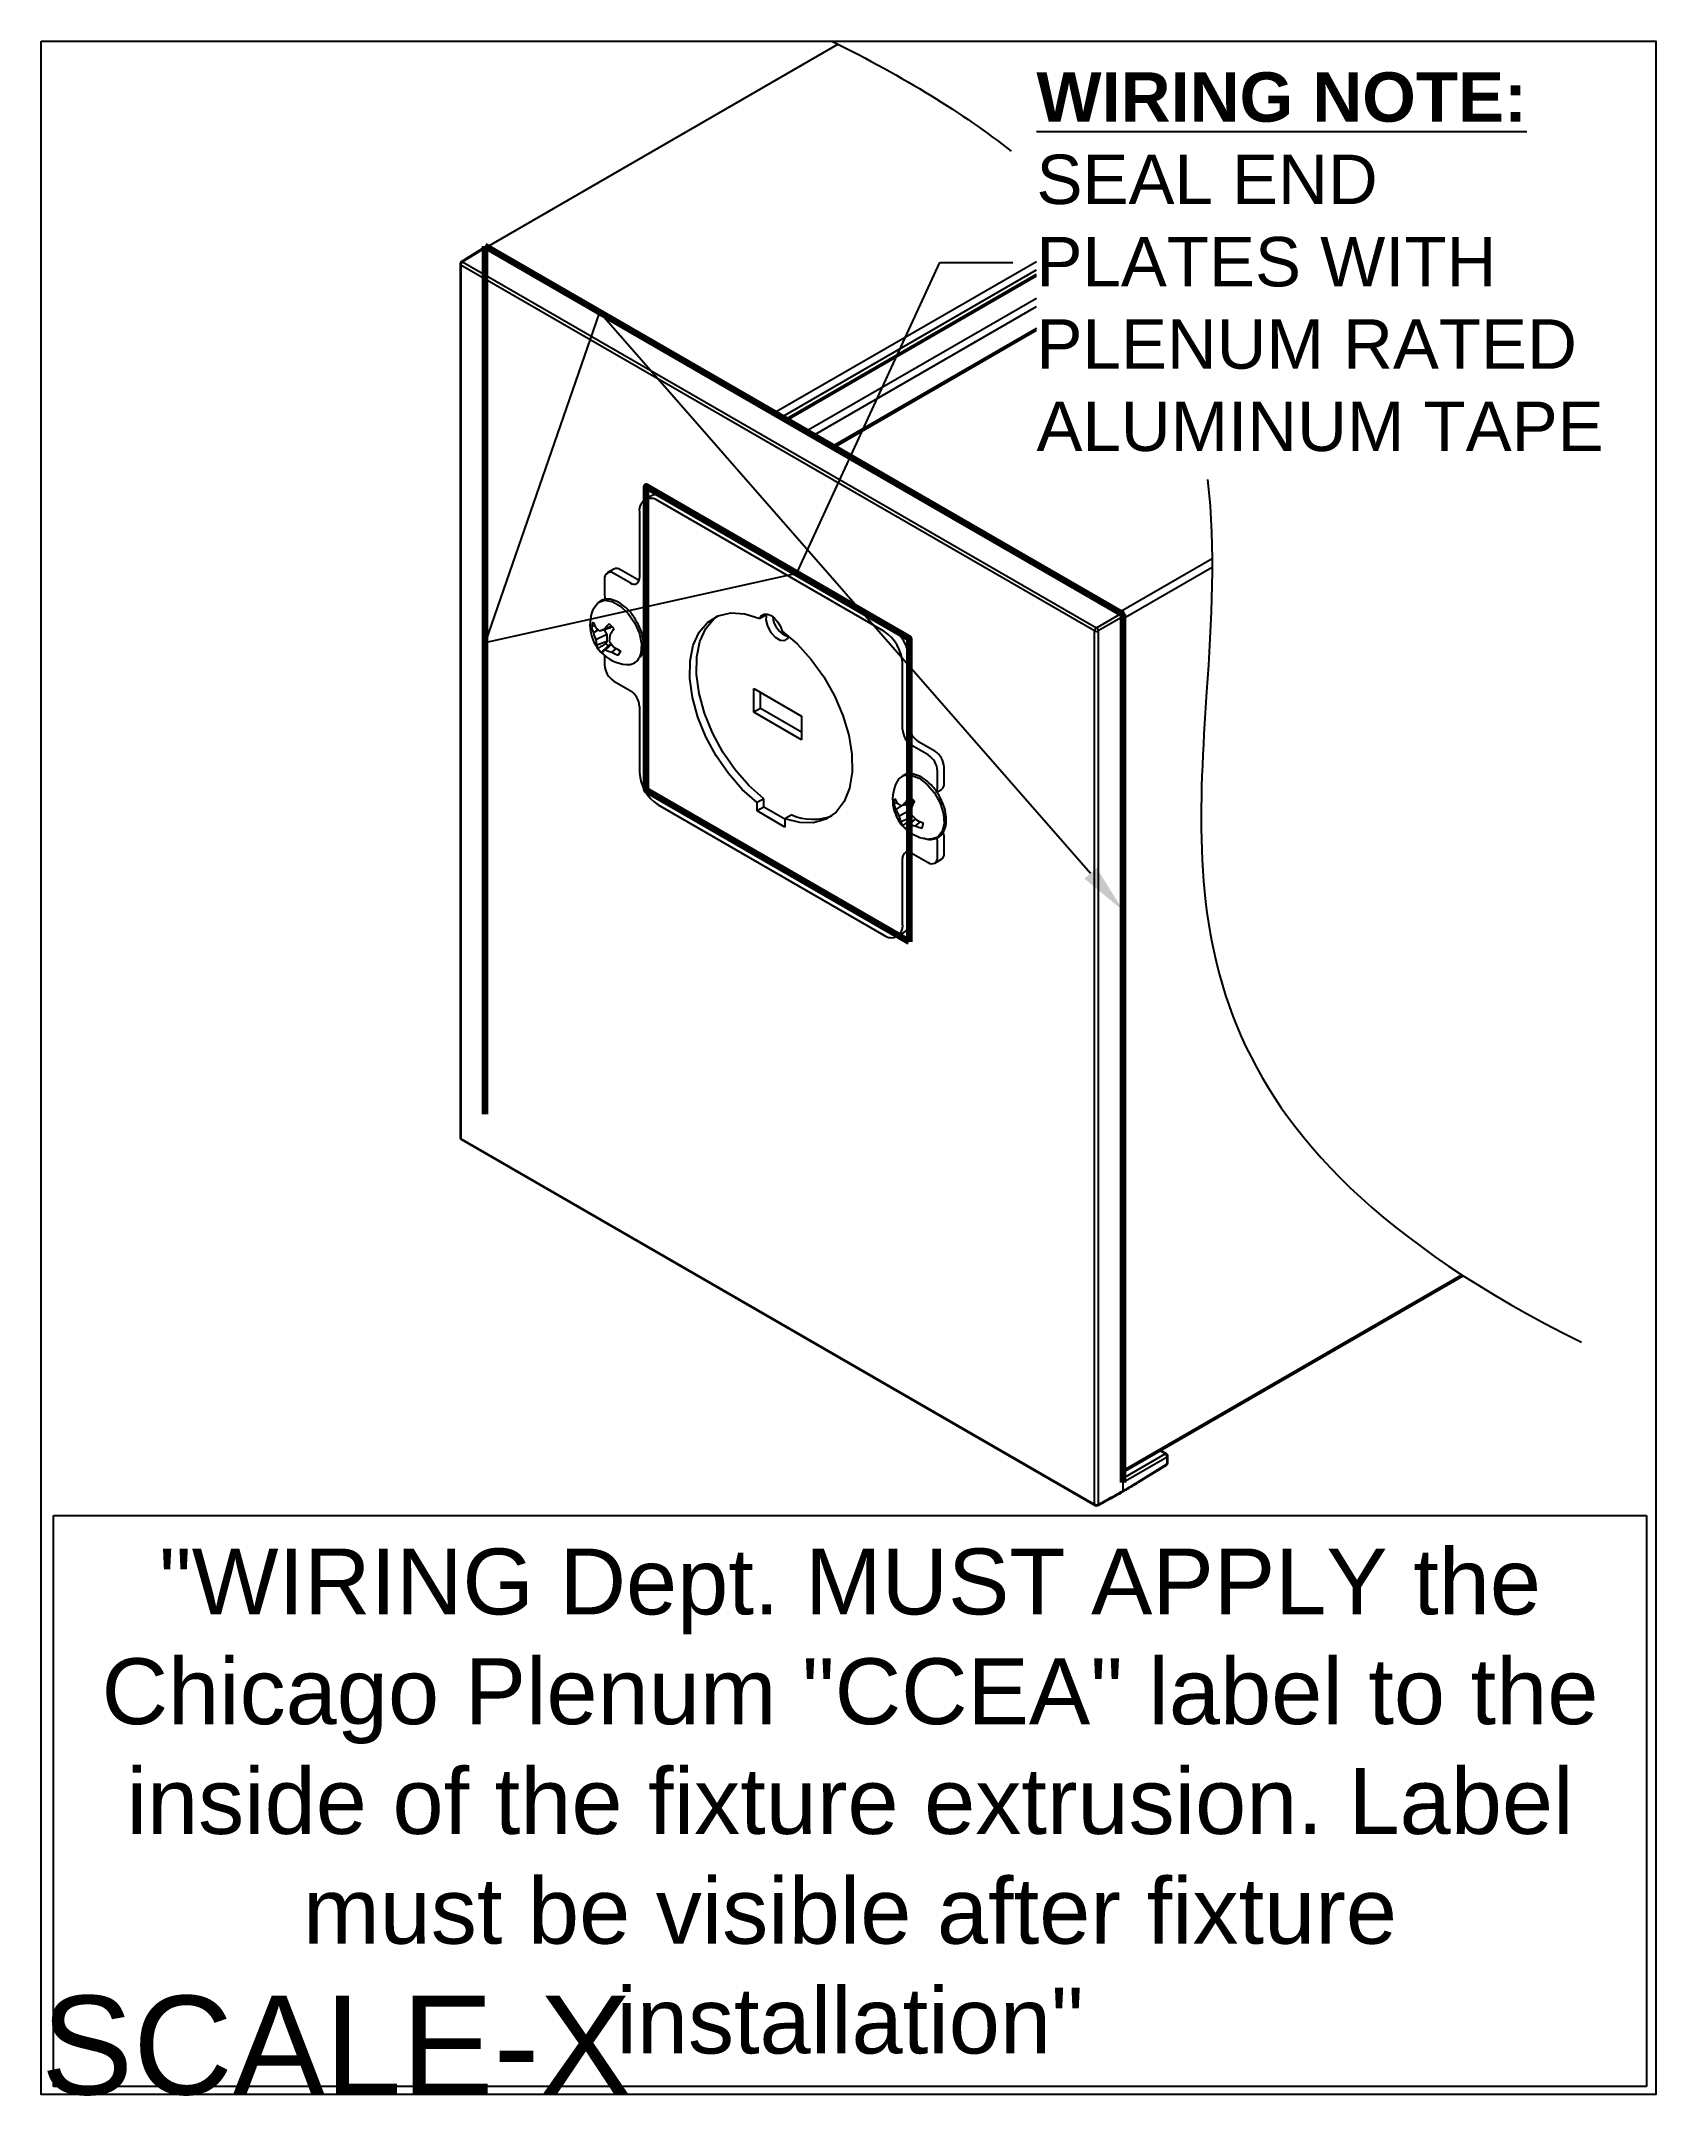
# Model space of a CAD drawing. Extents: x 0 to 6.13, y -7.8 to 0.
import ezdxf
from ezdxf import colors
from ezdxf.entities.mleader import LeaderData, LeaderLine
from ezdxf.math import Vec2, Vec3

# ---------------------------------------------------------------- set-up
doc = ezdxf.new("R2010")
doc.units = 0
doc.header["$LTSCALE"] = 0.5
doc.header["$MEASUREMENT"] = 0
for name, color, linetype in [('End Cap', 92, 'CONTINUOUS'), ('FAB DWG', 221, 'CONTINUOUS'), ('Hardware', 242, 'CONTINUOUS'), ('Housing', 150, 'CONTINUOUS')]:
    doc.layers.add(name, color=color, linetype=linetype)
doc.layers.add('Text-Unprinted', color=131, linetype='CONTINUOUS', plot=False)
doc.styles.add('LSAD_Standard', font='arial.ttf')

msp = doc.modelspace()

# ---------------------------------------------------------------- linework, layer by layer
at = {"layer": 'End Cap', "color": 1, "lineweight": 211, "transparency": 16777216}
for p, q in [((4.108, -2.1769), (1.6866, -0.779)), ((1.6866, -4.0743), (1.6866, -0.779)), ((4.108, -5.4721), (4.108, -2.1769))]:
    msp.add_line(p, q, dxfattribs=at)
at = {"layer": 'End Cap', "transparency": 16777216}
for p, q in [((1.5907, -0.8461), (1.5907, -1.4654)), ((3.9998, -2.2393), (1.5936, -0.8502)), ((1.5936, -0.8502), (1.5936, -1.4654)), ((1.6863, -0.7814), (1.5954, -0.8376)), ((1.6914, -0.7818), (1.6005, -0.838)), ((1.6005, -0.838), (4.0068, -2.2271)), ((1.5907, -1.4654), (1.5907, -2.2063)), ((1.5936, -1.4654), (1.5936, -2.2063)), ((4.0068, -2.2271), (4.1009, -2.1728)), ((1.5907, -2.2063), (1.5907, -4.1621)), ((1.5936, -2.2063), (1.5936, -4.1662)), ((3.9998, -5.5553), (3.9998, -2.2393)), ((4.108, -2.185), (4.0139, -2.2394)), ((4.0139, -2.2394), (4.0139, -5.5554)), ((1.5936, -4.1662), (3.9998, -5.5553)), ((1.5957, -4.1708), (4.0019, -5.5599)), ((4.108, -5.4558), (4.2678, -5.3635)), ((4.2748, -5.3758), (4.108, -5.4721)), ((4.2678, -5.3635), (4.2482, -5.3522)), ((4.2726, -5.3631), (4.251, -5.3506)), ((4.2748, -5.4016), (4.2748, -5.3758)), ((4.2776, -5.3976), (4.2776, -5.3718)), ((4.1667, -5.4718), (4.2729, -5.4061)), ((4.1686, -5.4673), (4.2748, -5.4016)), ((4.0139, -5.5554), (4.0452, -5.5385)), ((4.108, -5.5042), (4.108, -5.4721)), ((4.0116, -5.56), (4.043, -5.5432))]:
    msp.add_line(p, q, dxfattribs=at)
for centre, radius, start, end in [((1.6007, -0.8461), 0.01, 121.72906, 180), ((1.5955, -0.8458), 0.0048, 184.12934, 247.1908), ((1.609, -0.8509), 0.0154, 123.22971, 177.34769), ((1.5976, -0.8419), 0.00487, 53.48924, 117.32586), ((4.0152, -2.24), 0.0154, 123.22971, 177.34769), ((4.0069, -2.2256), 0.0154, 242.65648, 296.76622), ((3.998, -2.2403), 0.0159, 3.52223, 56.47777), ((1.6007, -4.1621), 0.01, 180, 240.00269), ((1.5955, -4.1618), 0.0048, 184.12934, 247.1908), ((1.5984, -4.1668), 0.0048, 172.814, 235.87382), ((4.2706, -5.3676), 0.00495, 65.36022, 124.60414), ((4.2599, -5.3762), 0.0149, 1.72152, 58.27848), ((4.2676, -5.3718), 0.01, 0, 60.00269), ((4.2727, -5.3713), 0.00495, 295.38794, 354.63803), ((4.2676, -5.3976), 0.01, 301.72906, 0), ((4.2699, -5.4022), 0.00494, 307.03295, 6.40148), ((4.2727, -5.3971), 0.00495, 295.38794, 354.63803), ((4.0069, -5.5416), 0.0154, 242.65648, 296.76622), ((4.0046, -5.5559), 0.0048, 172.814, 235.87382), ((4.0069, -5.5512), 0.01, 240.00269, 298.26557), ((4.009, -5.5559), 0.00487, 302.67212, 6.51471)]:
    msp.add_arc(centre, radius, start, end, dxfattribs=at)
for centre, major_axis, ratio, start_param, end_param in [((1.6914, -0.79), (-0.005, 0.00866), 0.577206, 5.498021, 6.300635), ((4.1078, -1.4297), (2.5612, 4.283), 0.587369, 3.918493, 3.935981), ((4.1081, -1.4296), (2.4305, 4.3585), 0.567218, 3.918447, 3.935936)]:
    msp.add_ellipse(centre, major_axis=major_axis, ratio=ratio, start_param=start_param, end_param=end_param, dxfattribs=at)
at = {"layer": 'End Cap', "lineweight": 211, "transparency": 16777216}
msp.add_ellipse((4.1009, -2.181), major_axis=(-0.005, 0.00866), ratio=0.577557, start_param=3.927224, end_param=5.497716, dxfattribs=at)
at = {"layer": 'End Cap', "transparency": 16777216}
for points, knots in [([(4.043, -5.5432), (4.0482, -5.5404), (4.0693, -5.529), (4.0904, -5.5173), (4.1063, -5.5085)], [0, 0, 0, 0, 0.250002, 1, 1, 1, 1]), ([(4.1055, -5.509), (4.1106, -5.5059), (4.131, -5.4937), (4.1514, -5.4812), (4.1667, -5.4718)], [0, 0, 0, 0, 0.250002, 1, 1, 1, 1]), ([(4.108, -5.5042), (4.1079, -5.505), (4.1077, -5.5067), (4.1068, -5.5083), (4.106, -5.5086), (4.1058, -5.5087)], [0, 0, 0, 0, 0.425063, 0.850125, 1, 1, 1, 1])]:
    msp.add_open_spline(points, degree=3, knots=knots, dxfattribs=at)
at = {"layer": 'FAB DWG', "color": 1, "lineweight": 90, "ltscale": 0.5, "transparency": 16777216}
msp.add_lwpolyline([(3.2961, -3.4204), (2.2973, -2.8438), (2.2973, -1.6904), (3.2961, -2.267)], close=True, dxfattribs=at)
at = {"layer": 'Hardware', "transparency": 16777216}
for p, q in [((2.2719, -1.7867), (2.2719, -2.0368)), ((2.318, -1.7263), (2.2927, -1.7409)), ((3.2, -2.2408), (2.3427, -1.7459)), ((3.2254, -2.2262), (2.368, -1.7312)), ((2.1751, -2.0044), (2.1497, -2.019)), ((2.2366, -2.0572), (2.1747, -2.0215)), ((2.262, -2.0426), (2.2001, -2.0068)), ((2.1394, -2.0419), (2.1394, -2.1034)), ((2.0982, -2.1524), (2.1147, -2.1316)), ((2.7542, -2.1769), (2.7288, -2.1916)), ((2.1037, -2.2201), (2.0894, -2.2229)), ((2.1148, -2.2355), (2.0968, -2.2468)), ((2.1482, -2.2533), (2.1063, -2.2732)), ((2.1595, -2.2286), (2.1214, -2.2404)), ((2.1378, -2.2353), (2.1482, -2.2533)), ((2.1667, -2.2223), (2.1395, -2.2312)), ((2.1482, -2.2533), (2.1481, -2.2801)), ((2.168, -2.2238), (2.1595, -2.2286)), ((2.1481, -2.2801), (2.1106, -2.2939)), ((2.1588, -2.2915), (2.1317, -2.3163)), ((2.1394, -2.3332), (2.1394, -2.3685)), ((2.1659, -2.2904), (2.1423, -2.3114)), ((2.1481, -2.2801), (2.1446, -2.2875)), ((2.1588, -2.2915), (2.1643, -2.2883)), ((2.1838, -2.3064), (2.1655, -2.3198)), ((3.2707, -2.6134), (3.2707, -2.3633)), ((3.2961, -2.5987), (3.2961, -2.3487)), ((2.1747, -2.4298), (2.2366, -2.4655)), ((2.7059, -2.4575), (2.8877, -2.5624)), ((2.7059, -2.5483), (2.7059, -2.4575)), ((2.7313, -2.5336), (2.7313, -2.4721)), ((2.2719, -2.5267), (2.2719, -2.7768)), ((2.7313, -2.5336), (2.7059, -2.5483)), ((2.8877, -2.6532), (2.7059, -2.5483)), ((2.8877, -2.6239), (2.7313, -2.5336)), ((2.8877, -2.5624), (2.8877, -2.6532)), ((3.368, -2.7103), (3.3061, -2.6746)), ((3.3933, -2.6957), (3.3315, -2.66)), ((3.4033, -2.833), (3.4033, -2.7716)), ((3.4287, -2.8184), (3.4287, -2.7569)), ((2.7438, -2.8767), (2.7183, -2.8914)), ((2.7438, -2.9081), (2.7438, -2.8767)), ((3.3112, -2.881), (3.2823, -2.8908)), ((3.3139, -2.8837), (3.3056, -2.8919)), ((3.4003, -2.8517), (3.4183, -2.8413)), ((2.3427, -2.8993), (3.2, -3.3942)), ((2.7183, -2.9228), (2.7183, -2.8914)), ((2.7438, -2.9081), (2.7183, -2.9228)), ((2.8244, -2.984), (2.7183, -2.9228)), ((2.8244, -2.9546), (2.7438, -2.9081)), ((2.8498, -2.9379), (2.8244, -2.9526)), ((2.8244, -2.9526), (2.8244, -2.984)), ((3.2511, -2.8922), (3.2372, -2.8958)), ((3.2661, -2.9035), (3.2457, -2.9172)), ((3.2987, -2.9209), (3.2573, -2.9422)), ((3.3023, -2.9495), (3.2647, -2.9643)), ((3.3056, -2.8919), (3.2665, -2.9037)), ((3.2831, -2.8987), (3.2987, -2.9209)), ((3.3193, -2.9527), (3.2952, -2.9747)), ((3.2987, -2.9209), (3.3023, -2.9495)), ((3.3023, -2.9495), (3.3002, -2.9582)), ((3.3382, -2.9639), (3.3182, -2.9794)), ((3.4033, -3.0982), (3.4033, -3.0367)), ((3.4287, -3.0835), (3.4287, -3.0221)), ((3.2707, -3.3534), (3.2707, -3.1033)), ((3.2961, -3.3387), (3.2961, -3.0887)), ((3.3061, -3.0829), (3.368, -3.1186)), ((3.393, -3.1211), (3.4183, -3.1064)), ((3.25, -3.3992), (3.2754, -3.3845))]:
    msp.add_line(p, q, dxfattribs=at)
at = {"layer": 'Hardware', "transparency": 16777216, "flags": 128}
for points in [[(2.1394, -2.1034), (2.14, -2.1117), (2.1419, -2.1199)], [(2.262, -2.0426), (2.2689, -2.0458), (2.2708, -2.0464)], [(2.1147, -2.1316), (2.1148, -2.1316), (2.1391, -2.123), (2.1683, -2.1277), (2.1995, -2.1451), (2.2291, -2.1733), (2.2539, -2.2093), (2.2714, -2.2492), (2.2795, -2.2886), (2.2774, -2.3232), (2.2703, -2.3421)], [(2.7183, -2.8914), (2.6621, -2.8412), (2.6097, -2.7813), (2.5631, -2.714), (2.5238, -2.6415), (2.4934, -2.5665), (2.4729, -2.4916), (2.4629, -2.4196), (2.4639, -2.3528), (2.4758, -2.2938), (2.4982, -2.2446), (2.5304, -2.2069), (2.571, -2.1822), (2.6188, -2.1712), (2.672, -2.1744), (2.7288, -2.1916)], [(2.7288, -2.1916), (2.7352, -2.1812), (2.7452, -2.1756), (2.7576, -2.1756), (2.7713, -2.181), (2.7851, -2.1915), (2.7975, -2.2058), (2.8074, -2.2228), (2.8139, -2.2408)], [(2.7542, -2.1769), (2.752, -2.1973), (2.7577, -2.2213), (2.7702, -2.2448), (2.7874, -2.2636), (2.8062, -2.2745), (2.8234, -2.2755), (2.8359, -2.2665), (2.839, -2.2605)], [(2.7438, -2.8767), (2.6875, -2.8265), (2.6351, -2.7666), (2.5885, -2.6993), (2.5493, -2.6268), (2.5189, -2.5518), (2.4983, -2.477), (2.4884, -2.4049), (2.4894, -2.3381), (2.5013, -2.2791), (2.5237, -2.2299), (2.5558, -2.1922), (2.5657, -2.1844)], [(2.8139, -2.2408), (2.8706, -2.289), (2.9238, -2.3473), (2.9716, -2.4134), (3.0123, -2.4852), (3.0444, -2.5599), (3.0669, -2.635), (3.0788, -2.7078), (3.0798, -2.7757), (3.0698, -2.8363), (3.0493, -2.8874), (3.0188, -2.9273), (2.9796, -2.9544), (2.933, -2.968), (2.8806, -2.9673), (2.8244, -2.9526)], [(3.2475, -2.8151), (3.2548, -2.8035), (3.2557, -2.8023)], [(3.2557, -2.8023), (3.2756, -2.7888), (3.3029, -2.7872), (3.3335, -2.7986), (3.3643, -2.8219), (3.3918, -2.8546), (3.4131, -2.8931), (3.4259, -2.9333), (3.4287, -2.9707), (3.4214, -3.0014), (3.4046, -3.022), (3.3802, -3.0303), (3.3717, -3.0302)], [(3.4033, -3.0367), (3.4026, -3.0284), (3.4017, -3.0237)], [(3.2972, -3.0791), (3.2968, -3.0811), (3.2961, -3.0887)]]:
    msp.add_lwpolyline(points, dxfattribs=at)
at = {"layer": 'Hardware', "transparency": 16777216}
for centre, radius, start, end in [((2.315, -1.7797), 0.0437, 50.79671, 189.21404), ((2.3387, -1.7721), 0.0503, 54.38242, 114.30712), ((2.1609, -2.0384), 0.0218, 50.79671, 189.21404), ((2.1855, -2.0273), 0.0251, 54.38242, 114.30712), ((2.2504, -2.0403), 0.0218, 230.79671, 9.21404), ((2.235, -2.2163), 0.151, 154.70082, 223.27574), ((2.1275, -2.2304), 0.0389, 141.62971, 168.95431), ((2.21, -2.1985), 0.1231, 191.44366, 203.10858), ((2.2563, -2.2042), 0.1651, 194.96956, 204.71184), ((2.2172, -2.1702), 0.1255, 196.69819, 207.22228), ((2.1889, -2.141), 0.1201, 226.14107, 235.83072), ((2.3956, -2.7564), 0.5843, 115.99562, 117.98507), ((2.3418, -2.3983), 0.2624, 134.92511, 140.43345), ((2.0805, -2.3024), 0.1177, 36.77326, 49.77822), ((2.3902, -2.2954), 0.2334, 169.6588, 175.85585), ((2.6362, -2.5501), 0.5605, 145.41158, 148.05478), ((2.866, -2.1771), 0.0887, 185.30266, 252.0279), ((3.1172, -2.3703), 0.1537, 2.60548, 57.39452), ((3.1426, -2.3556), 0.1537, 2.60548, 57.39452), ((2.2022, -2.264), 0.0963, 185.47542, 198.08193), ((2.1397, -2.2926), 0.0291, 182.5393, 206.47327), ((2.2079, -2.2351), 0.1177, 216.77326, 229.77822), ((2.235, -2.2163), 0.151, 223.27574, 265.29381), ((2.1529, -2.3201), 0.0215, 169.80886, 193.1629), ((2.0943, -2.2213), 0.1021, 291.48454, 298.02861), ((2.2059, -2.1723), 0.153, 245.40529, 254.68619), ((2.2202, -2.2272), 0.0967, 218.60117, 226.0018), ((2.3299, -2.163), 0.2076, 213.81922, 221.50808), ((2.2495, -2.1647), 0.1764, 241.56202, 250.73823), ((2.3017, -2.1048), 0.2335, 236.98136, 243.93309), ((2.1609, -2.3071), 0.0389, 321.62971, 348.95431), ((2.2161, -2.365), 0.0768, 182.60548, 237.39452), ((2.2282, -2.3193), 0.0479, 263.38802, 331.56356), ((2.1952, -2.5302), 0.0768, 2.60548, 57.39452), ((3.3475, -2.6099), 0.0768, 182.60548, 237.39452), ((3.3729, -2.5952), 0.0768, 182.60548, 237.39452), ((3.3266, -2.7751), 0.0768, 2.60548, 57.39452), ((3.3519, -2.7604), 0.0768, 2.60548, 57.39452), ((2.4255, -2.7698), 0.1537, 182.60548, 237.39452), ((3.3841, -2.8797), 0.151, 154.70082, 229.37925), ((3.2878, -2.8976), 0.0507, 155.11021, 177.96631), ((3.3356, -2.8408), 0.1002, 200.70011, 212.55347), ((3.4719, -3.0018), 0.2197, 142.91436, 149.65179), ((3.2407, -2.954), 0.1015, 42.20139, 56.55711), ((3.6624, -3.0648), 0.39, 152.67659, 156.58063), ((3.3727, -2.8344), 0.0306, 329.41078, 2.50861), ((3.4049, -2.8214), 0.024, 304.05635, 7.25583), ((2.9298, -2.756), 0.1987, 246.27566, 291.44283), ((3.3378, -2.8681), 0.1044, 195.35387, 208.07498), ((3.3941, -2.8633), 0.1578, 199.9732, 209.97534), ((3.3107, -2.8104), 0.1033, 234.73982, 244.66921), ((3.369, -2.9171), 0.1145, 192.68486, 204.36772), ((3.309, -2.9542), 0.0454, 192.8258, 212.1324), ((3.4373, -3.0958), 0.2571, 127.08499, 131.63926), ((3.3622, -2.8976), 0.0867, 224.32615, 230.20297), ((3.5315, -2.9238), 0.2274, 176.46639, 183.12765), ((3.4726, -2.7995), 0.2167, 219.11834, 226.55572), ((3.4403, -2.7311), 0.2542, 242.65927, 249.02692), ((3.3458, -2.9101), 0.1015, 222.20139, 236.55711), ((3.3841, -2.8797), 0.151, 229.37925, 265.29381), ((3.6438, -3.3182), 0.4894, 135.42035, 136.82166), ((3.322, -2.9807), 0.0352, 184.2472, 203.71988), ((3.3369, -2.8295), 0.1511, 254.00355, 262.88847), ((3.3871, -2.8115), 0.1815, 247.68071, 256.47417), ((3.2987, -2.9666), 0.0507, 335.11021, 357.96631), ((3.3645, -3.0233), 0.0642, 1.08452, 18.76896), ((3.2923, -3.0998), 0.0218, 50.79671, 189.21404), ((3.3818, -3.1017), 0.0218, 230.79671, 9.21404), ((3.4049, -3.0866), 0.024, 304.05635, 7.25583), ((3.2276, -3.3604), 0.0437, 230.79671, 9.21404), ((3.2485, -3.3448), 0.048, 304.05635, 7.25583)]:
    msp.add_arc(centre, radius, start, end, dxfattribs=at)
for points, knots in [([(2.2602, -2.2029), (2.2578, -2.198), (2.249, -2.1811), (2.2274, -2.1564), (2.1983, -2.1324), (2.1676, -2.1192), (2.1388, -2.1168), (2.1241, -2.1256), (2.1174, -2.1296)], [0, 0, 0, 0, 0.074871, 0.26447, 0.455019, 0.647438, 0.840688, 1, 1, 1, 1]), ([(2.2762, -2.3375), (2.2784, -2.3343), (2.2856, -2.3236), (2.2888, -2.2976), (2.2856, -2.2625), (2.2756, -2.229), (2.2644, -2.21), (2.2602, -2.2029)], [0, 0, 0, 0, 0.103399, 0.343694, 0.594327, 0.847307, 1, 1, 1, 1]), ([(2.1446, -2.2875), (2.1393, -2.2906), (2.129, -2.2966), (2.1187, -2.3027), (2.1136, -2.3056)], [0, 0, 0, 0, 0.5142472, 1, 1, 1, 1]), ([(2.2004, -2.3154), (2.1999, -2.3163), (2.1969, -2.3216), (2.1938, -2.3269), (2.1914, -2.3313)], [0, 0, 0, 0, 0.176446, 1, 1, 1, 1]), ([(3.415, -2.8766), (3.4132, -2.8725), (3.4059, -2.8559), (3.3861, -2.8301), (3.3581, -2.8032), (3.3274, -2.7857), (3.2983, -2.7802), (3.2731, -2.7853), (3.2623, -2.7964), (3.2573, -2.8015)], [0, 0, 0, 0, 0.05551, 0.221278, 0.38766, 0.555411, 0.72488, 0.872827, 1, 1, 1, 1]), ([(3.3513, -3.025), (3.3529, -3.0258), (3.3646, -3.0316), (3.386, -3.0315), (3.4117, -3.022), (3.4289, -3.0008), (3.4373, -2.9727), (3.4368, -2.9388), (3.4293, -2.9052), (3.4191, -2.8848), (3.415, -2.8766)], [0, 0, 0, 0, 0.023138, 0.17606, 0.323661, 0.463569, 0.603739, 0.750524, 0.90042, 1, 1, 1, 1]), ([(3.3002, -2.9582), (3.2951, -2.9617), (3.2852, -2.9684), (3.2754, -2.9751), (3.2706, -2.9784)], [0, 0, 0, 0, 0.514247, 1, 1, 1, 1])]:
    msp.add_open_spline(points, degree=3, knots=knots, dxfattribs=at)
at = {"layer": 'Housing', "transparency": 16777216}
for p, q in [((3.0261, -0.0119), (1.6929, -0.7827)), ((2.7823, -1.4116), (3.7792, -0.8362)), ((2.8106, -1.4279), (3.7792, -0.8689)), ((2.8247, -1.4361), (3.7792, -0.8852)), ((2.8309, -1.4396), (3.7792, -0.8918)), ((2.903, -1.4813), (3.7792, -0.9755)), ((2.9313, -1.4976), (3.7792, -1.0082)), ((3.7792, -1.091), (3.0039, -1.5395)), ((3.0095, -1.5428), (3.7792, -1.0978)), ((4.0938, -2.1682), (4.4462, -1.9648)), ((4.1079, -2.1927), (4.4463, -1.9974)), ((4.108, -5.4267), (5.394, -4.6836)), ((4.108, -5.4332), (5.3996, -4.6873))]:
    msp.add_line(p, q, dxfattribs=at)
at = {"layer": 'Housing', "color": 1, "transparency": 16777216}
msp.add_open_spline([(3.0023, 0), (3.2772, -0.1363), (3.5011, -0.2755), (3.6831, -0.4173)], degree=3, dxfattribs=at)
msp.add_open_spline([(4.4283, -1.6644), (4.4606, -1.931), (4.387, -3.0552), (4.3135, -4.1795), (5.8483, -4.9402)], degree=3, knots=[0.684639, 0.684639, 0.684639, 0.684639, 1, 2, 2, 2, 2], dxfattribs=at)
at = {"layer": 'Text-Unprinted', "transparency": 16777216}
msp.add_lwpolyline([(0, 0), (6.131, 0), (6.131, -7.7961), (0, -7.7961)], close=True, dxfattribs=at)

# ---------------------------------------------------------------- texts
at = {"layer": 'FAB DWG', "transparency": 16777216, "insert": (3.0714, -5.7233), "char_height": 0.25, "width": 5.798391, "attachment_point": 2, "style": 'LSAD_Standard', "bg_fill": 16, "box_fill_scale": 1.5, "bg_fill_color": 256, "bg_fill_transparency": 0}
msp.add_mtext('"WIRING Dept. MUST APPLY the Chicago Plenum "CCEA" label to the inside of the fixture extrusion. Label must be visible after fixture installation"', dxfattribs=at)
at = {"layer": 'Text-Unprinted', "ltscale": 0.5, "transparency": 16777216, "style": 'LSAD_Standard'}
msp.add_attdef('SCALE-X', (0, -7.7961), 'XEffectiveScaleFactor', height=0.375, dxfattribs=at)

# ---------------------------------------------------------------- leaders
at = {"layer": 'FAB DWG', "ltscale": 0.5, "transparency": 16777216}
ml = msp.add_multileader_mtext('Standard', dxfattribs=at)
ml.set_content('\\A1;{\\fArial|b1|i0|c0|p34;\\LWIRING NOTE:\\P}SEAL END PLATES WITH PLENUM RATED ALUMINUM TAPE', color=256, style='LSAD_Standard')
ml.set_leader_properties()
ml.build(insert=Vec2(0, 0))
ml.multileader.update_dxf_attribs({"text_left_attachment_type": 2, "dogleg_length": 0.36, "arrow_head_size": 0.1875})
ctx = ml.context
ctx.base_point, ctx.char_height, ctx.arrow_head_size, ctx.landing_gap_size, ctx.plane_origin = Vec3(3.6892, -0.8405), 0.1875, 0.1875, 0.09, Vec3(4.133, 15.4939)
ctx.left_attachment = 2
notes = []
notes.append((ctx, [(0, (1, 1, 0), (3.412, -0.8405), (1, 0), 0.2772, [(3, [(4.108, -3.3008), (2.1196, -1.029), (1.6856, -2.2827), (2.8689, -2.0204)], 0, [])])]))
ctx.mtext.insert, ctx.mtext.width, ctx.mtext.defined_height, ctx.mtext.flow_direction = Vec3(3.7792, -0.1186), 2.351815, 1.4978, 5
for ctx, leaders in notes:
    for number, flags, end, landing, length, lines in leaders:
        leader = LeaderData()
        leader.index, (leader.has_last_leader_line, leader.has_dogleg_vector, leader.attachment_direction) = number, flags
        leader.last_leader_point, leader.dogleg_vector, leader.dogleg_length = Vec3(end), Vec3(landing), length
        for number, points, colour, breaks in lines:
            line = LeaderLine()
            line.index, line.vertices, line.color, line.breaks = number, Vec3.list(points), colors.encode_raw_color(colour), breaks
            leader.lines.append(line)
        ctx.leaders.append(leader)

doc.saveas('drawing.dxf')
